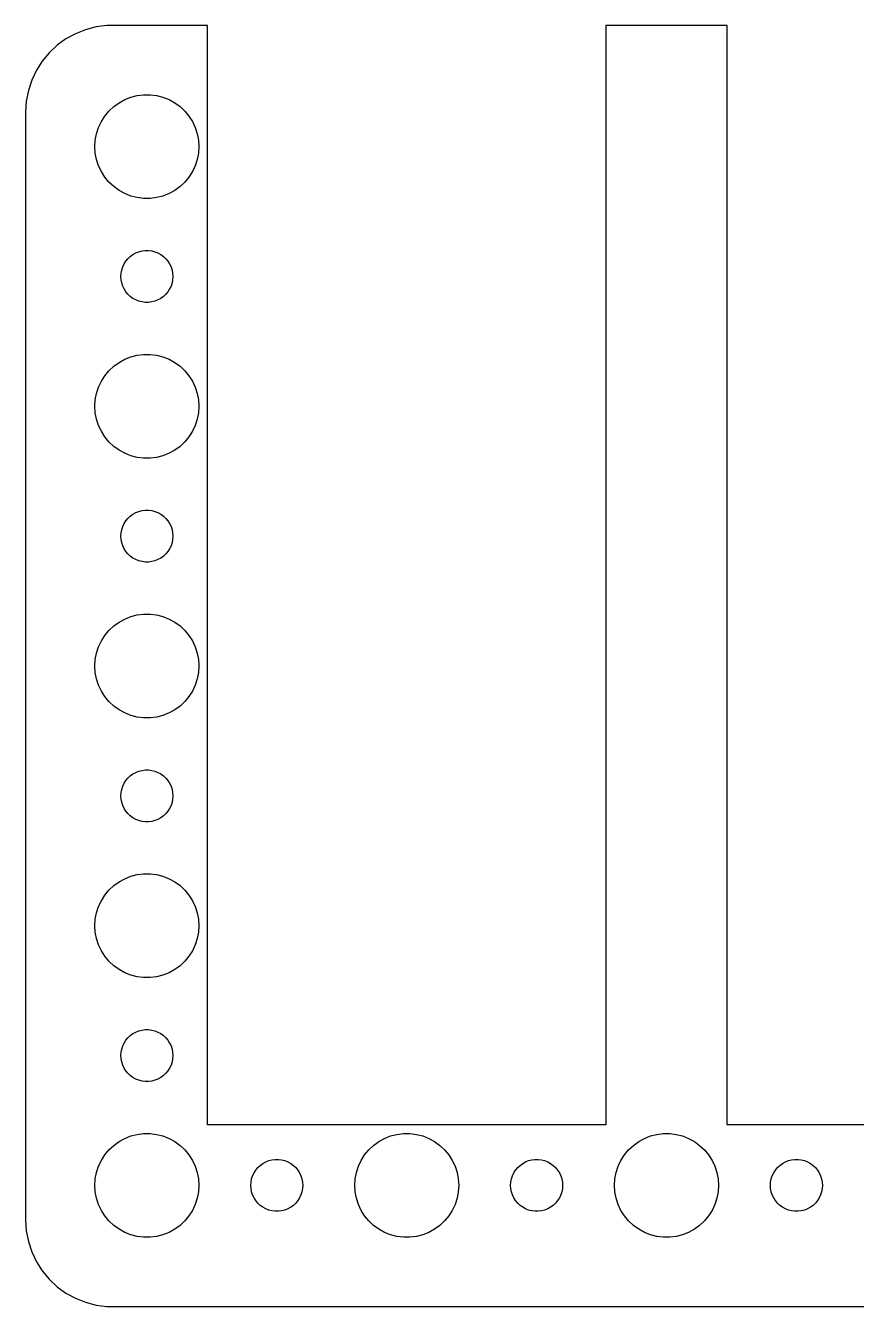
# Model space of a CAD drawing. Header units: metres. Extents: x -52 to 52, y 47 to 205.
# Drawn here: x -52 to -4, y 131 to 205 of the extents above; entities that cross this region are included whole.
import ezdxf

# ---------------------------------------------------------------- set-up
doc = ezdxf.new("R2010")
doc.units = ezdxf.units.M

msp = doc.modelspace()

# ---------------------------------------------------------------- linework, layer by layer
for p, q in [((-47.3139, 204.99), (-47.9369, 204.911)), ((-41.5, 204.99), (-47.3139, 204.99)), ((-41.5, 141.5), (-41.5, 204.99)), ((-11.5, 204.99), (-18.5, 204.99)), ((-18.5, 204.99), (-18.5, 141.5)), ((-11.5, 141.5), (-11.5, 204.99)), ((-49.6791, 204.222), (-50.1871, 203.853)), ((-49.1289, 204.524), (-49.6791, 204.222)), ((-48.5451, 204.755), (-49.1289, 204.524)), ((-47.9369, 204.911), (-48.5451, 204.755)), ((-50.1871, 203.853), (-50.6448, 203.423)), ((-51.0451, 202.939), (-51.3815, 202.409)), ((-50.6448, 203.423), (-51.0451, 202.939)), ((-51.3815, 202.409), (-51.6489, 201.841)), ((-51.8429, 201.243), (-51.9606, 200.627)), ((-51.6489, 201.841), (-51.8429, 201.243)), ((-51.9606, 200.627), (-52, 200)), ((-46.9123, 200.312), (-46.6075, 200.533)), ((-46.6075, 200.533), (-46.2773, 200.714)), ((-46.2773, 200.714), (-45.927, 200.853)), ((-45.927, 200.853), (-45.5621, 200.947)), ((-45.5621, 200.947), (-45.1884, 200.994)), ((-45.1884, 200.994), (-44.8116, 200.994)), ((-44.8116, 200.994), (-44.4379, 200.947)), ((-44.4379, 200.947), (-44.0729, 200.853)), ((-44.0729, 200.853), (-43.7227, 200.714)), ((-43.7227, 200.714), (-43.3925, 200.533)), ((-43.3925, 200.533), (-43.0877, 200.312)), ((-52, 200), (-52, 136)), ((-47.6289, 199.445), (-47.427, 199.763)), ((-47.427, 199.763), (-47.1869, 200.054)), ((-47.1869, 200.054), (-46.9123, 200.312)), ((-43.0877, 200.312), (-42.8131, 200.054)), ((-42.8131, 200.054), (-42.5729, 199.763)), ((-42.5729, 199.763), (-42.3711, 199.445)), ((-47.9057, 198.746), (-47.7893, 199.104)), ((-47.7893, 199.104), (-47.6289, 199.445)), ((-42.3711, 199.445), (-42.2107, 199.104)), ((-42.2107, 199.104), (-42.0942, 198.746)), ((-48, 198), (-47.9763, 198.376)), ((-47.9763, 198.376), (-47.9057, 198.746)), ((-42.0942, 198.746), (-42.0237, 198.376)), ((-42.0237, 198.376), (-42, 198)), ((-47.9763, 197.624), (-48, 198)), ((-47.9057, 197.254), (-47.9763, 197.624)), ((-42.0237, 197.624), (-42.0942, 197.254)), ((-42, 198), (-42.0237, 197.624)), ((-47.7893, 196.896), (-47.9057, 197.254)), ((-47.6289, 196.555), (-47.7893, 196.896)), ((-42.2107, 196.896), (-42.3711, 196.555)), ((-42.0942, 197.254), (-42.2107, 196.896)), ((-47.427, 196.237), (-47.6289, 196.555)), ((-47.1869, 195.946), (-47.427, 196.237)), ((-42.5729, 196.237), (-42.8131, 195.946)), ((-42.3711, 196.555), (-42.5729, 196.237)), ((-46.9123, 195.688), (-47.1869, 195.946)), ((-46.6075, 195.467), (-46.9123, 195.688)), ((-46.2773, 195.286), (-46.6075, 195.467)), ((-43.3925, 195.467), (-43.7227, 195.286)), ((-43.0877, 195.688), (-43.3925, 195.467)), ((-42.8131, 195.946), (-43.0877, 195.688)), ((-45.927, 195.147), (-46.2773, 195.286)), ((-45.5621, 195.053), (-45.927, 195.147)), ((-45.1884, 195.006), (-45.5621, 195.053)), ((-44.8116, 195.006), (-45.1884, 195.006)), ((-44.4379, 195.053), (-44.8116, 195.006)), ((-44.0729, 195.147), (-44.4379, 195.053)), ((-43.7227, 195.286), (-44.0729, 195.147)), ((-46.0934, 191.527), (-45.9561, 191.656)), ((-45.9561, 191.656), (-45.8037, 191.766)), ((-45.8037, 191.766), (-45.6387, 191.857)), ((-45.6387, 191.857), (-45.4635, 191.927)), ((-45.4635, 191.927), (-45.2811, 191.973)), ((-45.2811, 191.973), (-45.0942, 191.997)), ((-45.0942, 191.997), (-44.9058, 191.997)), ((-44.9058, 191.997), (-44.7189, 191.973)), ((-44.7189, 191.973), (-44.5365, 191.927)), ((-44.5365, 191.927), (-44.3613, 191.857)), ((-44.3613, 191.857), (-44.1963, 191.766)), ((-44.1963, 191.766), (-44.0439, 191.656)), ((-44.0439, 191.656), (-43.9065, 191.527)), ((-46.4882, 190.688), (-46.4529, 190.873)), ((-46.4529, 190.873), (-46.3947, 191.052)), ((-46.3947, 191.052), (-46.3145, 191.223)), ((-46.3145, 191.223), (-46.2135, 191.382)), ((-46.2135, 191.382), (-46.0934, 191.527)), ((-43.9065, 191.527), (-43.7865, 191.382)), ((-43.7865, 191.382), (-43.6855, 191.223)), ((-43.6855, 191.223), (-43.6053, 191.052)), ((-43.6053, 191.052), (-43.5471, 190.873)), ((-43.5471, 190.873), (-43.5118, 190.688)), ((-46.5, 190.5), (-46.4882, 190.688)), ((-46.4882, 190.312), (-46.5, 190.5)), ((-46.4529, 190.127), (-46.4882, 190.312)), ((-43.5118, 190.312), (-43.5471, 190.127)), ((-43.5118, 190.688), (-43.5, 190.5)), ((-43.5, 190.5), (-43.5118, 190.312)), ((-46.3947, 189.948), (-46.4529, 190.127)), ((-46.3145, 189.777), (-46.3947, 189.948)), ((-46.2135, 189.618), (-46.3145, 189.777)), ((-46.0934, 189.473), (-46.2135, 189.618)), ((-45.9561, 189.344), (-46.0934, 189.473)), ((-43.9065, 189.473), (-44.0439, 189.344)), ((-43.7865, 189.618), (-43.9065, 189.473)), ((-43.6855, 189.777), (-43.7865, 189.618)), ((-43.6053, 189.948), (-43.6855, 189.777)), ((-43.5471, 190.127), (-43.6053, 189.948)), ((-45.8037, 189.234), (-45.9561, 189.344)), ((-45.6387, 189.143), (-45.8037, 189.234)), ((-45.4635, 189.073), (-45.6387, 189.143)), ((-45.2811, 189.027), (-45.4635, 189.073)), ((-45.0942, 189.003), (-45.2811, 189.027)), ((-44.9058, 189.003), (-45.0942, 189.003)), ((-44.7189, 189.027), (-44.9058, 189.003)), ((-44.5365, 189.073), (-44.7189, 189.027)), ((-44.3613, 189.143), (-44.5365, 189.073)), ((-44.1963, 189.234), (-44.3613, 189.143)), ((-44.0439, 189.344), (-44.1963, 189.234)), ((-46.6075, 185.533), (-46.2773, 185.714)), ((-46.2773, 185.714), (-45.927, 185.853)), ((-45.927, 185.853), (-45.5621, 185.947)), ((-45.5621, 185.947), (-45.1884, 185.994)), ((-45.1884, 185.994), (-44.8116, 185.994)), ((-44.8116, 185.994), (-44.4379, 185.947)), ((-44.4379, 185.947), (-44.0729, 185.853)), ((-44.0729, 185.853), (-43.7227, 185.714)), ((-43.7227, 185.714), (-43.3925, 185.533)), ((-47.427, 184.763), (-47.1869, 185.054)), ((-47.1869, 185.054), (-46.9123, 185.312)), ((-46.9123, 185.312), (-46.6075, 185.533)), ((-43.3925, 185.533), (-43.0877, 185.312)), ((-43.0877, 185.312), (-42.8131, 185.054)), ((-42.8131, 185.054), (-42.5729, 184.763)), ((-47.7893, 184.104), (-47.6289, 184.445)), ((-47.6289, 184.445), (-47.427, 184.763)), ((-42.5729, 184.763), (-42.3711, 184.445)), ((-42.3711, 184.445), (-42.2107, 184.104)), ((-47.9763, 183.376), (-47.9057, 183.746)), ((-47.9057, 183.746), (-47.7893, 184.104)), ((-42.2107, 184.104), (-42.0942, 183.746)), ((-42.0942, 183.746), (-42.0237, 183.376)), ((-48, 183), (-47.9763, 183.376)), ((-47.9763, 182.624), (-48, 183)), ((-42.0237, 183.376), (-42, 183)), ((-42, 183), (-42.0237, 182.624)), ((-47.9057, 182.254), (-47.9763, 182.624)), ((-47.7893, 181.896), (-47.9057, 182.254)), ((-42.0942, 182.254), (-42.2107, 181.896)), ((-42.0237, 182.624), (-42.0942, 182.254)), ((-47.6289, 181.555), (-47.7893, 181.896)), ((-47.427, 181.237), (-47.6289, 181.555)), ((-42.3711, 181.555), (-42.5729, 181.237)), ((-42.2107, 181.896), (-42.3711, 181.555)), ((-47.1869, 180.946), (-47.427, 181.237)), ((-46.9123, 180.688), (-47.1869, 180.946)), ((-46.6075, 180.467), (-46.9123, 180.688)), ((-43.0877, 180.688), (-43.3925, 180.467)), ((-42.8131, 180.946), (-43.0877, 180.688)), ((-42.5729, 181.237), (-42.8131, 180.946)), ((-46.2773, 180.286), (-46.6075, 180.467)), ((-45.927, 180.147), (-46.2773, 180.286)), ((-45.5621, 180.053), (-45.927, 180.147)), ((-45.1884, 180.006), (-45.5621, 180.053)), ((-44.8116, 180.006), (-45.1884, 180.006)), ((-44.4379, 180.053), (-44.8116, 180.006)), ((-44.0729, 180.147), (-44.4379, 180.053)), ((-43.7227, 180.286), (-44.0729, 180.147)), ((-43.3925, 180.467), (-43.7227, 180.286)), ((-45.8037, 176.766), (-45.6387, 176.857)), ((-45.6387, 176.857), (-45.4635, 176.927)), ((-45.4635, 176.927), (-45.2811, 176.973)), ((-45.2811, 176.973), (-45.0942, 176.997)), ((-45.0942, 176.997), (-44.9058, 176.997)), ((-44.9058, 176.997), (-44.7189, 176.973)), ((-44.7189, 176.973), (-44.5365, 176.927)), ((-44.5365, 176.927), (-44.3613, 176.857)), ((-44.3613, 176.857), (-44.1963, 176.766)), ((-46.3947, 176.052), (-46.3145, 176.223)), ((-46.3145, 176.223), (-46.2135, 176.382)), ((-46.2135, 176.382), (-46.0934, 176.527)), ((-46.0934, 176.527), (-45.9561, 176.656)), ((-45.9561, 176.656), (-45.8037, 176.766)), ((-44.1963, 176.766), (-44.0439, 176.656)), ((-44.0439, 176.656), (-43.9065, 176.527)), ((-43.9065, 176.527), (-43.7865, 176.382)), ((-43.7865, 176.382), (-43.6855, 176.223)), ((-43.6855, 176.223), (-43.6053, 176.052)), ((-46.5, 175.5), (-46.4882, 175.688)), ((-46.4882, 175.312), (-46.5, 175.5)), ((-46.4882, 175.688), (-46.4529, 175.873)), ((-46.4529, 175.873), (-46.3947, 176.052)), ((-43.6053, 176.052), (-43.5471, 175.873)), ((-43.5471, 175.873), (-43.5118, 175.688)), ((-43.5118, 175.688), (-43.5, 175.5)), ((-43.5, 175.5), (-43.5118, 175.312)), ((-46.4529, 175.127), (-46.4882, 175.312)), ((-46.3947, 174.948), (-46.4529, 175.127)), ((-46.3145, 174.777), (-46.3947, 174.948)), ((-46.2135, 174.618), (-46.3145, 174.777)), ((-46.0934, 174.473), (-46.2135, 174.618)), ((-43.7865, 174.618), (-43.9065, 174.473)), ((-43.6855, 174.777), (-43.7865, 174.618)), ((-43.6053, 174.948), (-43.6855, 174.777)), ((-43.5471, 175.127), (-43.6053, 174.948)), ((-43.5118, 175.312), (-43.5471, 175.127)), ((-45.9561, 174.344), (-46.0934, 174.473)), ((-45.8037, 174.234), (-45.9561, 174.344)), ((-45.6387, 174.143), (-45.8037, 174.234)), ((-45.4635, 174.073), (-45.6387, 174.143)), ((-45.2811, 174.027), (-45.4635, 174.073)), ((-45.0942, 174.003), (-45.2811, 174.027)), ((-44.9058, 174.003), (-45.0942, 174.003)), ((-44.7189, 174.027), (-44.9058, 174.003)), ((-44.5365, 174.073), (-44.7189, 174.027)), ((-44.3613, 174.143), (-44.5365, 174.073)), ((-44.1963, 174.234), (-44.3613, 174.143)), ((-44.0439, 174.344), (-44.1963, 174.234)), ((-43.9065, 174.473), (-44.0439, 174.344)), ((-45.927, 170.853), (-45.5621, 170.947)), ((-45.5621, 170.947), (-45.1884, 170.994)), ((-45.1884, 170.994), (-44.8116, 170.994)), ((-44.8116, 170.994), (-44.4379, 170.947)), ((-44.4379, 170.947), (-44.0729, 170.853)), ((-47.1869, 170.054), (-46.9123, 170.312)), ((-46.9123, 170.312), (-46.6075, 170.533)), ((-46.6075, 170.533), (-46.2773, 170.714)), ((-46.2773, 170.714), (-45.927, 170.853)), ((-44.0729, 170.853), (-43.7227, 170.714)), ((-43.7227, 170.714), (-43.3925, 170.533)), ((-43.3925, 170.533), (-43.0877, 170.312)), ((-43.0877, 170.312), (-42.8131, 170.054)), ((-47.7893, 169.104), (-47.6289, 169.445)), ((-47.6289, 169.445), (-47.427, 169.763)), ((-47.427, 169.763), (-47.1869, 170.054)), ((-42.8131, 170.054), (-42.5729, 169.763)), ((-42.5729, 169.763), (-42.3711, 169.445)), ((-42.3711, 169.445), (-42.2107, 169.104)), ((-47.9763, 168.376), (-47.9057, 168.746)), ((-47.9057, 168.746), (-47.7893, 169.104)), ((-42.2107, 169.104), (-42.0942, 168.746)), ((-42.0942, 168.746), (-42.0237, 168.376)), ((-48, 168), (-47.9763, 168.376)), ((-47.9763, 167.624), (-48, 168)), ((-42.0237, 168.376), (-42, 168)), ((-42, 168), (-42.0237, 167.624)), ((-47.9057, 167.254), (-47.9763, 167.624)), ((-47.7893, 166.896), (-47.9057, 167.254)), ((-42.0942, 167.254), (-42.2107, 166.896)), ((-42.0237, 167.624), (-42.0942, 167.254)), ((-47.6289, 166.555), (-47.7893, 166.896)), ((-47.427, 166.237), (-47.6289, 166.555)), ((-42.3711, 166.555), (-42.5729, 166.237)), ((-42.2107, 166.896), (-42.3711, 166.555)), ((-47.1869, 165.946), (-47.427, 166.237)), ((-46.9123, 165.688), (-47.1869, 165.946)), ((-42.8131, 165.946), (-43.0877, 165.688)), ((-42.5729, 166.237), (-42.8131, 165.946)), ((-46.6075, 165.467), (-46.9123, 165.688)), ((-46.2773, 165.286), (-46.6075, 165.467)), ((-45.927, 165.147), (-46.2773, 165.286)), ((-45.5621, 165.053), (-45.927, 165.147)), ((-45.1884, 165.006), (-45.5621, 165.053)), ((-44.8116, 165.006), (-45.1884, 165.006)), ((-44.4379, 165.053), (-44.8116, 165.006)), ((-44.0729, 165.147), (-44.4379, 165.053)), ((-43.7227, 165.286), (-44.0729, 165.147)), ((-43.3925, 165.467), (-43.7227, 165.286)), ((-43.0877, 165.688), (-43.3925, 165.467)), ((-46.3145, 161.223), (-46.2135, 161.382)), ((-46.2135, 161.382), (-46.0934, 161.527)), ((-46.0934, 161.527), (-45.9561, 161.656)), ((-45.9561, 161.656), (-45.8037, 161.766)), ((-45.8037, 161.766), (-45.6387, 161.857)), ((-45.6387, 161.857), (-45.4635, 161.927)), ((-45.4635, 161.927), (-45.2811, 161.973)), ((-45.2811, 161.973), (-45.0942, 161.997)), ((-45.0942, 161.997), (-44.9058, 161.997)), ((-44.9058, 161.997), (-44.7189, 161.973)), ((-44.7189, 161.973), (-44.5365, 161.927)), ((-44.5365, 161.927), (-44.3613, 161.857)), ((-44.3613, 161.857), (-44.1963, 161.766)), ((-44.1963, 161.766), (-44.0439, 161.656)), ((-44.0439, 161.656), (-43.9065, 161.527)), ((-43.9065, 161.527), (-43.7865, 161.382)), ((-43.7865, 161.382), (-43.6855, 161.223)), ((-46.5, 160.5), (-46.4882, 160.688)), ((-46.4882, 160.688), (-46.4529, 160.873)), ((-46.4529, 160.873), (-46.3947, 161.052)), ((-46.3947, 161.052), (-46.3145, 161.223)), ((-43.6855, 161.223), (-43.6053, 161.052)), ((-43.6053, 161.052), (-43.5471, 160.873)), ((-43.5471, 160.873), (-43.5118, 160.688)), ((-43.5118, 160.688), (-43.5, 160.5)), ((-46.4882, 160.312), (-46.5, 160.5)), ((-46.4529, 160.127), (-46.4882, 160.312)), ((-46.3947, 159.948), (-46.4529, 160.127)), ((-46.3145, 159.777), (-46.3947, 159.948)), ((-43.6053, 159.948), (-43.6855, 159.777)), ((-43.5471, 160.127), (-43.6053, 159.948)), ((-43.5118, 160.312), (-43.5471, 160.127)), ((-43.5, 160.5), (-43.5118, 160.312)), ((-46.2135, 159.618), (-46.3145, 159.777)), ((-46.0934, 159.473), (-46.2135, 159.618)), ((-45.9561, 159.344), (-46.0934, 159.473)), ((-45.8037, 159.234), (-45.9561, 159.344)), ((-45.6387, 159.143), (-45.8037, 159.234)), ((-45.4635, 159.073), (-45.6387, 159.143)), ((-45.2811, 159.027), (-45.4635, 159.073)), ((-44.5365, 159.073), (-44.7189, 159.027)), ((-44.3613, 159.143), (-44.5365, 159.073)), ((-44.1963, 159.234), (-44.3613, 159.143)), ((-44.0439, 159.344), (-44.1963, 159.234)), ((-43.9065, 159.473), (-44.0439, 159.344)), ((-43.7865, 159.618), (-43.9065, 159.473)), ((-43.6855, 159.777), (-43.7865, 159.618)), ((-45.0942, 159.003), (-45.2811, 159.027)), ((-44.9058, 159.003), (-45.0942, 159.003)), ((-44.7189, 159.027), (-44.9058, 159.003)), ((-46.9123, 155.312), (-46.6075, 155.533)), ((-46.6075, 155.533), (-46.2773, 155.714)), ((-46.2773, 155.714), (-45.927, 155.853)), ((-45.927, 155.853), (-45.5621, 155.947)), ((-45.5621, 155.947), (-45.1884, 155.994)), ((-45.1884, 155.994), (-44.8116, 155.994)), ((-44.8116, 155.994), (-44.4379, 155.947)), ((-44.4379, 155.947), (-44.0729, 155.853)), ((-44.0729, 155.853), (-43.7227, 155.714)), ((-43.7227, 155.714), (-43.3925, 155.533)), ((-43.3925, 155.533), (-43.0877, 155.312)), ((-47.6289, 154.445), (-47.427, 154.763)), ((-47.427, 154.763), (-47.1869, 155.054)), ((-47.1869, 155.054), (-46.9123, 155.312)), ((-43.0877, 155.312), (-42.8131, 155.054)), ((-42.8131, 155.054), (-42.5729, 154.763)), ((-42.5729, 154.763), (-42.3711, 154.445)), ((-47.9057, 153.746), (-47.7893, 154.104)), ((-47.7893, 154.104), (-47.6289, 154.445)), ((-42.3711, 154.445), (-42.2107, 154.104)), ((-42.2107, 154.104), (-42.0942, 153.746)), ((-48, 153), (-47.9763, 153.376)), ((-47.9763, 153.376), (-47.9057, 153.746)), ((-42.0942, 153.746), (-42.0237, 153.376)), ((-42.0237, 153.376), (-42, 153)), ((-47.9763, 152.624), (-48, 153)), ((-47.9057, 152.254), (-47.9763, 152.624)), ((-42.0237, 152.624), (-42.0942, 152.254)), ((-42, 153), (-42.0237, 152.624)), ((-47.7893, 151.896), (-47.9057, 152.254)), ((-47.6289, 151.555), (-47.7893, 151.896)), ((-42.2107, 151.896), (-42.3711, 151.555)), ((-42.0942, 152.254), (-42.2107, 151.896)), ((-47.427, 151.237), (-47.6289, 151.555)), ((-47.1869, 150.946), (-47.427, 151.237)), ((-46.9123, 150.688), (-47.1869, 150.946)), ((-42.8131, 150.946), (-43.0877, 150.688)), ((-42.5729, 151.237), (-42.8131, 150.946)), ((-42.3711, 151.555), (-42.5729, 151.237)), ((-46.6075, 150.467), (-46.9123, 150.688)), ((-46.2773, 150.286), (-46.6075, 150.467)), ((-45.927, 150.147), (-46.2773, 150.286)), ((-43.7227, 150.286), (-44.0729, 150.147)), ((-43.3925, 150.467), (-43.7227, 150.286)), ((-43.0877, 150.688), (-43.3925, 150.467)), ((-45.5621, 150.053), (-45.927, 150.147)), ((-45.1884, 150.006), (-45.5621, 150.053)), ((-44.8116, 150.006), (-45.1884, 150.006)), ((-44.4379, 150.053), (-44.8116, 150.006)), ((-44.0729, 150.147), (-44.4379, 150.053)), ((-46.2135, 146.382), (-46.0934, 146.527)), ((-46.0934, 146.527), (-45.9561, 146.656)), ((-45.9561, 146.656), (-45.8037, 146.766)), ((-45.8037, 146.766), (-45.6387, 146.857)), ((-45.6387, 146.857), (-45.4635, 146.927)), ((-45.4635, 146.927), (-45.2811, 146.973)), ((-45.2811, 146.973), (-45.0942, 146.997)), ((-45.0942, 146.997), (-44.9058, 146.997)), ((-44.9058, 146.997), (-44.7189, 146.973)), ((-44.7189, 146.973), (-44.5365, 146.927)), ((-44.5365, 146.927), (-44.3613, 146.857)), ((-44.3613, 146.857), (-44.1963, 146.766)), ((-44.1963, 146.766), (-44.0439, 146.656)), ((-44.0439, 146.656), (-43.9065, 146.527)), ((-43.9065, 146.527), (-43.7865, 146.382)), ((-46.4882, 145.688), (-46.4529, 145.873)), ((-46.4529, 145.873), (-46.3947, 146.052)), ((-46.3947, 146.052), (-46.3145, 146.223)), ((-46.3145, 146.223), (-46.2135, 146.382)), ((-43.7865, 146.382), (-43.6855, 146.223)), ((-43.6855, 146.223), (-43.6053, 146.052)), ((-43.6053, 146.052), (-43.5471, 145.873)), ((-43.5471, 145.873), (-43.5118, 145.688)), ((-46.5, 145.5), (-46.4882, 145.688)), ((-46.4882, 145.312), (-46.5, 145.5)), ((-46.4529, 145.127), (-46.4882, 145.312)), ((-46.3947, 144.948), (-46.4529, 145.127)), ((-43.5471, 145.127), (-43.6053, 144.948)), ((-43.5118, 145.312), (-43.5471, 145.127)), ((-43.5118, 145.688), (-43.5, 145.5)), ((-43.5, 145.5), (-43.5118, 145.312)), ((-46.3145, 144.777), (-46.3947, 144.948)), ((-46.2135, 144.618), (-46.3145, 144.777)), ((-46.0934, 144.473), (-46.2135, 144.618)), ((-45.9561, 144.344), (-46.0934, 144.473)), ((-45.8037, 144.234), (-45.9561, 144.344)), ((-44.0439, 144.344), (-44.1963, 144.234)), ((-43.9065, 144.473), (-44.0439, 144.344)), ((-43.7865, 144.618), (-43.9065, 144.473)), ((-43.6855, 144.777), (-43.7865, 144.618)), ((-43.6053, 144.948), (-43.6855, 144.777)), ((-45.6387, 144.143), (-45.8037, 144.234)), ((-45.4635, 144.073), (-45.6387, 144.143)), ((-45.2811, 144.027), (-45.4635, 144.073)), ((-45.0942, 144.003), (-45.2811, 144.027)), ((-44.9058, 144.003), (-45.0942, 144.003)), ((-44.7189, 144.027), (-44.9058, 144.003)), ((-44.5365, 144.073), (-44.7189, 144.027)), ((-44.3613, 144.143), (-44.5365, 144.073)), ((-44.1963, 144.234), (-44.3613, 144.143)), ((-18.5, 141.5), (-41.5, 141.5)), ((11.5, 141.5), (-11.5, 141.5)), ((-46.6075, 140.533), (-46.2773, 140.714)), ((-46.2773, 140.714), (-45.927, 140.853)), ((-45.927, 140.853), (-45.5621, 140.947)), ((-45.5621, 140.947), (-45.1884, 140.994)), ((-45.1884, 140.994), (-44.8116, 140.994)), ((-44.8116, 140.994), (-44.4379, 140.947)), ((-44.4379, 140.947), (-44.0729, 140.853)), ((-44.0729, 140.853), (-43.7227, 140.714)), ((-43.7227, 140.714), (-43.3925, 140.533)), ((-31.6075, 140.533), (-31.2773, 140.714)), ((-31.2773, 140.714), (-30.927, 140.853)), ((-30.927, 140.853), (-30.5621, 140.947)), ((-30.5621, 140.947), (-30.1884, 140.994)), ((-30.1884, 140.994), (-29.8116, 140.994)), ((-29.8116, 140.994), (-29.4379, 140.947)), ((-29.4379, 140.947), (-29.0729, 140.853)), ((-29.0729, 140.853), (-28.7227, 140.714)), ((-28.7227, 140.714), (-28.3925, 140.533)), ((-16.6075, 140.533), (-16.2773, 140.714)), ((-16.2773, 140.714), (-15.927, 140.853)), ((-15.927, 140.853), (-15.5621, 140.947)), ((-15.5621, 140.947), (-15.1884, 140.994)), ((-15.1884, 140.994), (-14.8116, 140.994)), ((-14.8116, 140.994), (-14.4379, 140.947)), ((-14.4379, 140.947), (-14.0729, 140.853)), ((-14.0729, 140.853), (-13.7227, 140.714)), ((-13.7227, 140.714), (-13.3925, 140.533)), ((-47.427, 139.763), (-47.1869, 140.054)), ((-47.1869, 140.054), (-46.9123, 140.312)), ((-46.9123, 140.312), (-46.6075, 140.533)), ((-43.3925, 140.533), (-43.0877, 140.312)), ((-43.0877, 140.312), (-42.8131, 140.054)), ((-42.8131, 140.054), (-42.5729, 139.763)), ((-32.427, 139.763), (-32.1869, 140.054)), ((-32.1869, 140.054), (-31.9123, 140.312)), ((-31.9123, 140.312), (-31.6075, 140.533)), ((-28.3925, 140.533), (-28.0877, 140.312)), ((-28.0877, 140.312), (-27.8131, 140.054)), ((-27.8131, 140.054), (-27.5729, 139.763)), ((-17.427, 139.763), (-17.1869, 140.054)), ((-17.1869, 140.054), (-16.9123, 140.312)), ((-16.9123, 140.312), (-16.6075, 140.533)), ((-13.3925, 140.533), (-13.0877, 140.312)), ((-13.0877, 140.312), (-12.8131, 140.054)), ((-12.8131, 140.054), (-12.5729, 139.763)), ((-47.9057, 138.746), (-47.7893, 139.104)), ((-47.7893, 139.104), (-47.6289, 139.445)), ((-47.6289, 139.445), (-47.427, 139.763)), ((-42.5729, 139.763), (-42.3711, 139.445)), ((-42.3711, 139.445), (-42.2107, 139.104)), ((-42.2107, 139.104), (-42.0942, 138.746)), ((-38.5934, 139.027), (-38.4561, 139.156)), ((-38.4561, 139.156), (-38.3037, 139.266)), ((-38.3037, 139.266), (-38.1387, 139.357)), ((-38.1387, 139.357), (-37.9635, 139.427)), ((-37.9635, 139.427), (-37.7811, 139.473)), ((-37.7811, 139.473), (-37.5942, 139.497)), ((-37.5942, 139.497), (-37.4058, 139.497)), ((-37.4058, 139.497), (-37.2189, 139.473)), ((-37.2189, 139.473), (-37.0365, 139.427)), ((-37.0365, 139.427), (-36.8613, 139.357)), ((-36.8613, 139.357), (-36.6963, 139.266)), ((-36.6963, 139.266), (-36.5439, 139.156)), ((-36.5439, 139.156), (-36.4065, 139.027)), ((-32.9057, 138.746), (-32.7893, 139.104)), ((-32.7893, 139.104), (-32.6289, 139.445)), ((-32.6289, 139.445), (-32.427, 139.763)), ((-27.5729, 139.763), (-27.3711, 139.445)), ((-27.3711, 139.445), (-27.2107, 139.104)), ((-27.2107, 139.104), (-27.0942, 138.746)), ((-23.5934, 139.027), (-23.4561, 139.156)), ((-23.4561, 139.156), (-23.3037, 139.266)), ((-23.3037, 139.266), (-23.1387, 139.357)), ((-23.1387, 139.357), (-22.9635, 139.427)), ((-22.9635, 139.427), (-22.7811, 139.473)), ((-22.7811, 139.473), (-22.5942, 139.497)), ((-22.5942, 139.497), (-22.4058, 139.497)), ((-22.4058, 139.497), (-22.2189, 139.473)), ((-22.2189, 139.473), (-22.0365, 139.427)), ((-22.0365, 139.427), (-21.8613, 139.357)), ((-21.8613, 139.357), (-21.6963, 139.266)), ((-21.6963, 139.266), (-21.5439, 139.156)), ((-21.5439, 139.156), (-21.4065, 139.027)), ((-17.9057, 138.746), (-17.7893, 139.104)), ((-17.7893, 139.104), (-17.6289, 139.445)), ((-17.6289, 139.445), (-17.427, 139.763)), ((-12.5729, 139.763), (-12.3711, 139.445)), ((-12.3711, 139.445), (-12.2107, 139.104)), ((-12.2107, 139.104), (-12.0942, 138.746)), ((-8.59344, 139.027), (-8.45613, 139.156)), ((-8.45613, 139.156), (-8.30373, 139.266)), ((-8.30373, 139.266), (-8.13866, 139.357)), ((-8.13866, 139.357), (-7.96352, 139.427)), ((-7.96352, 139.427), (-7.78107, 139.473)), ((-7.78107, 139.473), (-7.59418, 139.497)), ((-7.59418, 139.497), (-7.40581, 139.497)), ((-7.40581, 139.497), (-7.21892, 139.473)), ((-7.21892, 139.473), (-7.03647, 139.427)), ((-7.03647, 139.427), (-6.86133, 139.357)), ((-6.86133, 139.357), (-6.69626, 139.266)), ((-6.69626, 139.266), (-6.54385, 139.156)), ((-6.54385, 139.156), (-6.40654, 139.027)), ((-48, 138), (-47.9763, 138.376)), ((-47.9763, 138.376), (-47.9057, 138.746)), ((-42.0942, 138.746), (-42.0237, 138.376)), ((-42.0237, 138.376), (-42, 138)), ((-38.9882, 138.188), (-38.9529, 138.373)), ((-38.9529, 138.373), (-38.8947, 138.552)), ((-38.8947, 138.552), (-38.8145, 138.723)), ((-38.8145, 138.723), (-38.7135, 138.882)), ((-38.7135, 138.882), (-38.5934, 139.027)), ((-36.4065, 139.027), (-36.2865, 138.882)), ((-36.2865, 138.882), (-36.1855, 138.723)), ((-36.1855, 138.723), (-36.1053, 138.552)), ((-36.1053, 138.552), (-36.0471, 138.373)), ((-36.0471, 138.373), (-36.0118, 138.188)), ((-33, 138), (-32.9763, 138.376)), ((-32.9763, 138.376), (-32.9057, 138.746)), ((-27.0942, 138.746), (-27.0237, 138.376)), ((-27.0237, 138.376), (-27, 138)), ((-23.9882, 138.188), (-23.9529, 138.373)), ((-23.9529, 138.373), (-23.8947, 138.552)), ((-23.8947, 138.552), (-23.8145, 138.723)), ((-23.8145, 138.723), (-23.7135, 138.882)), ((-23.7135, 138.882), (-23.5934, 139.027)), ((-21.4065, 139.027), (-21.2865, 138.882)), ((-21.2865, 138.882), (-21.1855, 138.723)), ((-21.1855, 138.723), (-21.1053, 138.552)), ((-21.1053, 138.552), (-21.0471, 138.373)), ((-21.0471, 138.373), (-21.0118, 138.188)), ((-18, 138), (-17.9763, 138.376)), ((-17.9763, 138.376), (-17.9057, 138.746)), ((-12.0942, 138.746), (-12.0237, 138.376)), ((-12.0237, 138.376), (-12, 138)), ((-8.98816, 138.188), (-8.95287, 138.373)), ((-8.95287, 138.373), (-8.89465, 138.552)), ((-8.89465, 138.552), (-8.81445, 138.723)), ((-8.81445, 138.723), (-8.71352, 138.882)), ((-8.71352, 138.882), (-8.59344, 139.027)), ((-6.40654, 139.027), (-6.28647, 138.882)), ((-6.28647, 138.882), (-6.18553, 138.723)), ((-6.18553, 138.723), (-6.10533, 138.552)), ((-6.10533, 138.552), (-6.04712, 138.373)), ((-6.04712, 138.373), (-6.01183, 138.188)), ((-47.9763, 137.624), (-48, 138)), ((-47.9057, 137.254), (-47.9763, 137.624)), ((-42.0237, 137.624), (-42.0942, 137.254)), ((-42, 138), (-42.0237, 137.624)), ((-39, 138), (-38.9882, 138.188)), ((-38.9882, 137.812), (-39, 138)), ((-38.9529, 137.627), (-38.9882, 137.812)), ((-38.8947, 137.448), (-38.9529, 137.627)), ((-36.0471, 137.627), (-36.1053, 137.448)), ((-36.0118, 137.812), (-36.0471, 137.627)), ((-36.0118, 138.188), (-36, 138)), ((-36, 138), (-36.0118, 137.812)), ((-32.9763, 137.624), (-33, 138)), ((-32.9057, 137.254), (-32.9763, 137.624)), ((-27.0237, 137.624), (-27.0942, 137.254)), ((-27, 138), (-27.0237, 137.624)), ((-24, 138), (-23.9882, 138.188)), ((-23.9882, 137.812), (-24, 138)), ((-23.9529, 137.627), (-23.9882, 137.812)), ((-23.8947, 137.448), (-23.9529, 137.627)), ((-21.0471, 137.627), (-21.1053, 137.448)), ((-21.0118, 137.812), (-21.0471, 137.627)), ((-21.0118, 138.188), (-21, 138)), ((-21, 138), (-21.0118, 137.812)), ((-17.9763, 137.624), (-18, 138)), ((-17.9057, 137.254), (-17.9763, 137.624)), ((-12.0237, 137.624), (-12.0942, 137.254)), ((-12, 138), (-12.0237, 137.624)), ((-9, 138), (-8.98816, 138.188)), ((-8.98816, 137.812), (-9, 138)), ((-8.95287, 137.627), (-8.98816, 137.812)), ((-8.89465, 137.448), (-8.95287, 137.627)), ((-6.04712, 137.627), (-6.10533, 137.448)), ((-6.01183, 137.812), (-6.04712, 137.627)), ((-6.01183, 138.188), (-6, 138)), ((-6, 138), (-6.01183, 137.812)), ((-47.7893, 136.896), (-47.9057, 137.254)), ((-47.6289, 136.555), (-47.7893, 136.896)), ((-42.2107, 136.896), (-42.3711, 136.555)), ((-42.0942, 137.254), (-42.2107, 136.896)), ((-38.8145, 137.277), (-38.8947, 137.448)), ((-38.7135, 137.118), (-38.8145, 137.277)), ((-38.5934, 136.973), (-38.7135, 137.118)), ((-38.4561, 136.844), (-38.5934, 136.973)), ((-36.4065, 136.973), (-36.5439, 136.844)), ((-36.2865, 137.118), (-36.4065, 136.973)), ((-36.1855, 137.277), (-36.2865, 137.118)), ((-36.1053, 137.448), (-36.1855, 137.277)), ((-32.7893, 136.896), (-32.9057, 137.254)), ((-32.6289, 136.555), (-32.7893, 136.896)), ((-27.2107, 136.896), (-27.3711, 136.555)), ((-27.0942, 137.254), (-27.2107, 136.896)), ((-23.8145, 137.277), (-23.8947, 137.448)), ((-23.7135, 137.118), (-23.8145, 137.277)), ((-23.5934, 136.973), (-23.7135, 137.118)), ((-23.4561, 136.844), (-23.5934, 136.973)), ((-21.4065, 136.973), (-21.5439, 136.844)), ((-21.2865, 137.118), (-21.4065, 136.973)), ((-21.1855, 137.277), (-21.2865, 137.118)), ((-21.1053, 137.448), (-21.1855, 137.277)), ((-17.7893, 136.896), (-17.9057, 137.254)), ((-17.6289, 136.555), (-17.7893, 136.896)), ((-12.2107, 136.896), (-12.3711, 136.555)), ((-12.0942, 137.254), (-12.2107, 136.896)), ((-8.81445, 137.277), (-8.89465, 137.448)), ((-8.71352, 137.118), (-8.81445, 137.277)), ((-8.59344, 136.973), (-8.71352, 137.118)), ((-8.45613, 136.844), (-8.59344, 136.973)), ((-6.40654, 136.973), (-6.54385, 136.844)), ((-6.28647, 137.118), (-6.40654, 136.973)), ((-6.18553, 137.277), (-6.28647, 137.118)), ((-6.10533, 137.448), (-6.18553, 137.277)), ((-47.427, 136.237), (-47.6289, 136.555)), ((-47.1869, 135.946), (-47.427, 136.237)), ((-42.5729, 136.237), (-42.8131, 135.946)), ((-42.3711, 136.555), (-42.5729, 136.237)), ((-38.3037, 136.734), (-38.4561, 136.844)), ((-38.1387, 136.643), (-38.3037, 136.734)), ((-37.9635, 136.573), (-38.1387, 136.643)), ((-37.7811, 136.527), (-37.9635, 136.573)), ((-37.5942, 136.503), (-37.7811, 136.527)), ((-37.4058, 136.503), (-37.5942, 136.503)), ((-37.2189, 136.527), (-37.4058, 136.503)), ((-37.0365, 136.573), (-37.2189, 136.527)), ((-36.8613, 136.643), (-37.0365, 136.573)), ((-36.6963, 136.734), (-36.8613, 136.643)), ((-36.5439, 136.844), (-36.6963, 136.734)), ((-32.427, 136.237), (-32.6289, 136.555)), ((-32.1869, 135.946), (-32.427, 136.237)), ((-27.5729, 136.237), (-27.8131, 135.946)), ((-27.3711, 136.555), (-27.5729, 136.237)), ((-23.3037, 136.734), (-23.4561, 136.844)), ((-23.1387, 136.643), (-23.3037, 136.734)), ((-22.9635, 136.573), (-23.1387, 136.643)), ((-22.7811, 136.527), (-22.9635, 136.573)), ((-22.5942, 136.503), (-22.7811, 136.527)), ((-22.4058, 136.503), (-22.5942, 136.503)), ((-22.2189, 136.527), (-22.4058, 136.503)), ((-22.0365, 136.573), (-22.2189, 136.527)), ((-21.8613, 136.643), (-22.0365, 136.573)), ((-21.6963, 136.734), (-21.8613, 136.643)), ((-21.5439, 136.844), (-21.6963, 136.734)), ((-17.427, 136.237), (-17.6289, 136.555)), ((-17.1869, 135.946), (-17.427, 136.237)), ((-12.5729, 136.237), (-12.8131, 135.946)), ((-12.3711, 136.555), (-12.5729, 136.237)), ((-8.30373, 136.734), (-8.45613, 136.844)), ((-8.13866, 136.643), (-8.30373, 136.734)), ((-7.96352, 136.573), (-8.13866, 136.643)), ((-7.78107, 136.527), (-7.96352, 136.573)), ((-7.59418, 136.503), (-7.78107, 136.527)), ((-7.40581, 136.503), (-7.59418, 136.503)), ((-7.21892, 136.527), (-7.40581, 136.503)), ((-7.03647, 136.573), (-7.21892, 136.527)), ((-6.86133, 136.643), (-7.03647, 136.573)), ((-6.69626, 136.734), (-6.86133, 136.643)), ((-6.54385, 136.844), (-6.69626, 136.734)), ((-52, 136), (-51.9606, 135.373)), ((-46.9123, 135.688), (-47.1869, 135.946)), ((-46.6075, 135.467), (-46.9123, 135.688)), ((-46.2773, 135.286), (-46.6075, 135.467)), ((-43.3925, 135.467), (-43.7227, 135.286)), ((-43.0877, 135.688), (-43.3925, 135.467)), ((-42.8131, 135.946), (-43.0877, 135.688)), ((-31.9123, 135.688), (-32.1869, 135.946)), ((-31.6075, 135.467), (-31.9123, 135.688)), ((-31.2773, 135.286), (-31.6075, 135.467)), ((-28.3925, 135.467), (-28.7227, 135.286)), ((-28.0877, 135.688), (-28.3925, 135.467)), ((-27.8131, 135.946), (-28.0877, 135.688)), ((-16.9123, 135.688), (-17.1869, 135.946)), ((-16.6075, 135.467), (-16.9123, 135.688)), ((-16.2773, 135.286), (-16.6075, 135.467)), ((-13.3925, 135.467), (-13.7227, 135.286)), ((-13.0877, 135.688), (-13.3925, 135.467)), ((-12.8131, 135.946), (-13.0877, 135.688)), ((-51.9606, 135.373), (-51.8429, 134.757)), ((-51.8429, 134.757), (-51.6489, 134.159)), ((-45.927, 135.147), (-46.2773, 135.286)), ((-45.5621, 135.053), (-45.927, 135.147)), ((-45.1884, 135.006), (-45.5621, 135.053)), ((-44.8116, 135.006), (-45.1884, 135.006)), ((-44.4379, 135.053), (-44.8116, 135.006)), ((-44.0729, 135.147), (-44.4379, 135.053)), ((-43.7227, 135.286), (-44.0729, 135.147)), ((-30.927, 135.147), (-31.2773, 135.286)), ((-30.5621, 135.053), (-30.927, 135.147)), ((-30.1884, 135.006), (-30.5621, 135.053)), ((-29.8116, 135.006), (-30.1884, 135.006)), ((-29.4379, 135.053), (-29.8116, 135.006)), ((-29.0729, 135.147), (-29.4379, 135.053)), ((-28.7227, 135.286), (-29.0729, 135.147)), ((-15.927, 135.147), (-16.2773, 135.286)), ((-15.5621, 135.053), (-15.927, 135.147)), ((-15.1884, 135.006), (-15.5621, 135.053)), ((-14.8116, 135.006), (-15.1884, 135.006)), ((-14.4379, 135.053), (-14.8116, 135.006)), ((-14.0729, 135.147), (-14.4379, 135.053)), ((-13.7227, 135.286), (-14.0729, 135.147)), ((-51.6489, 134.159), (-51.3815, 133.591)), ((-51.3815, 133.591), (-51.0451, 133.061)), ((-51.0451, 133.061), (-50.6448, 132.577)), ((-50.6448, 132.577), (-50.1871, 132.147)), ((-50.1871, 132.147), (-49.6791, 131.778)), ((-49.6791, 131.778), (-49.1289, 131.476)), ((-49.1289, 131.476), (-48.5451, 131.245)), ((-48.5451, 131.245), (-47.9369, 131.089)), ((-47.9369, 131.089), (-47.3139, 131.01)), ((-47.3139, 131.01), (47.3139, 131.01))]:
    msp.add_line(p, q)

doc.saveas('drawing.dxf')
